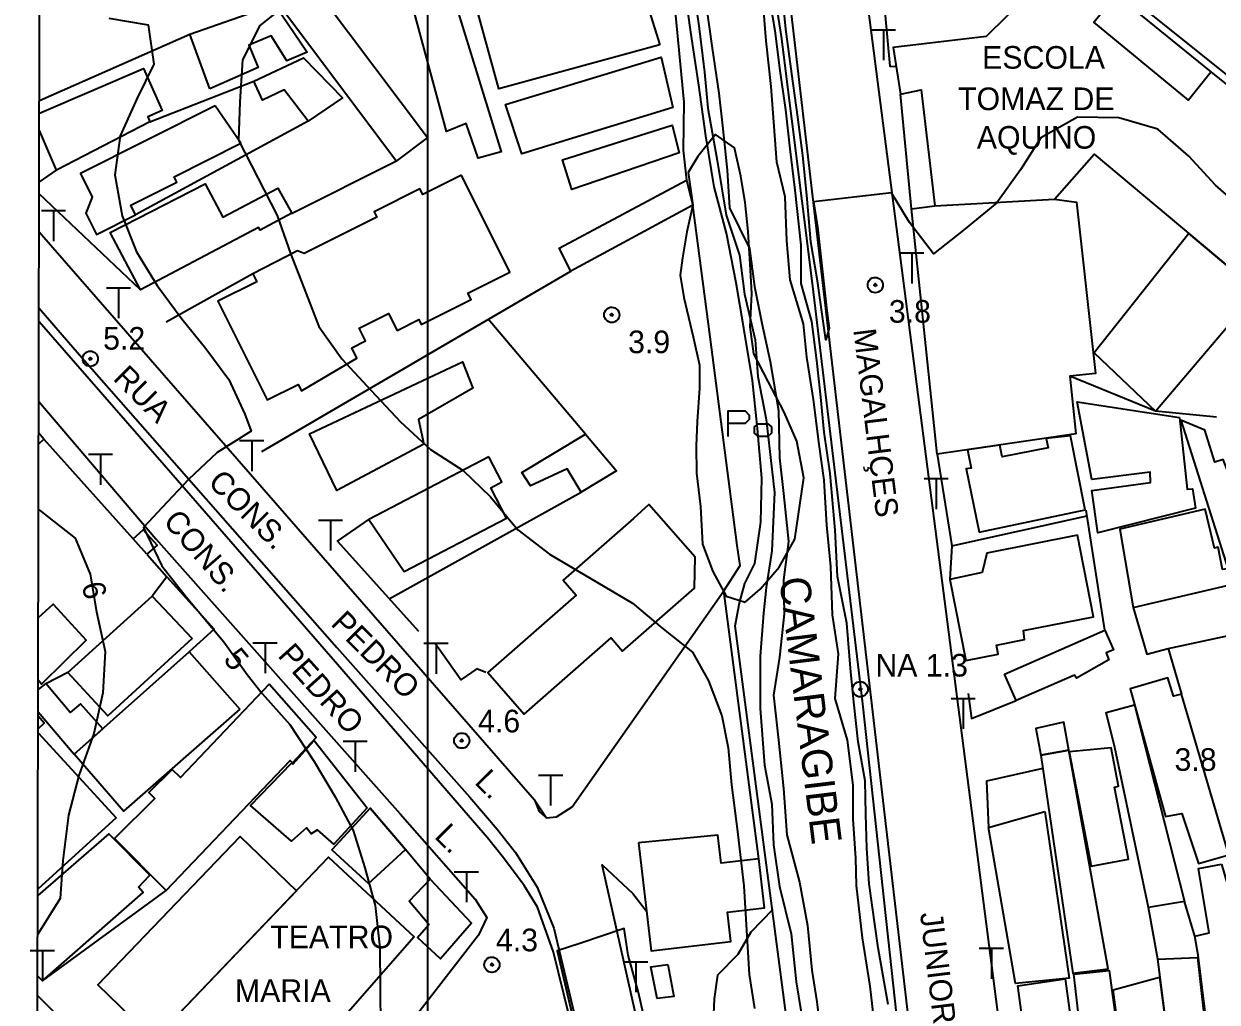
# Model space of a CAD drawing. Extents: x 555347 to 556479, y 8560498 to 8561653.
# Drawn here: x 555346.5 to 555504.6, y 8561410.6 to 8561540.3 of the extents above; entities that cross this region are included whole.
import ezdxf

# ---------------------------------------------------------------- set-up
doc = ezdxf.new("R2010")
doc.units = 0
doc.header["$MEASUREMENT"] = 0
for name, color, linetype in [('10', 24, 'CONTINUOUS'), ('12', 3, 'CONTINUOUS'), ('23', 6, 'CONTINUOUS'), ('30', 2, 'CONTINUOUS'), ('38', 255, 'CONTINUOUS'), ('39', 2, 'CONTINUOUS'), ('4', 255, 'CONTINUOUS'), ('40', 255, 'CONTINUOUS'), ('43', 212, 'CONTINUOUS'), ('44', 255, 'CONTINUOUS'), ('5', 1, 'CONTINUOUS'), ('50', 255, 'CONTINUOUS'), ('6', 2, 'CONTINUOUS'), ('7', 42, 'CONTINUOUS')]:
    doc.layers.add(name, color=color, linetype=linetype)

# ---------------------------------------------------------------- blocks, each defined once
blk = doc.blocks.new('COD007', base_point=(556370.32, 8561240.38))
at = {"layer": '4'}
for points in [[(556370.316, 8561241.3956), (556370.5168, 8561241.3792), (556370.7156, 8561241.318), (556370.9212, 8561241.2012), (556371.1236, 8561241.0072), (556371.2452, 8561240.7848), (556371.3152, 8561240.5864), (556371.3332, 8561240.3828), (556371.314, 8561240.188), (556371.2436, 8561239.9836), (556371.1232, 8561239.7764), (556370.9232, 8561239.5776), (556370.718, 8561239.4492), (556370.5176, 8561239.396), (556370.3128, 8561239.3792), (556370.108, 8561239.3984), (556369.9132, 8561239.4596), (556369.7048, 8561239.5812), (556369.5112, 8561239.7812), (556369.3808, 8561239.9844), (556369.3248, 8561240.184), (556369.3128, 8561240.386), (556369.3268, 8561240.5876), (556369.38, 8561240.79), (556369.5116, 8561240.9964), (556369.7064, 8561241.1968), (556369.9148, 8561241.3292), (556370.1204, 8561241.3896)], [(556370.32, 8561240.18), (556370.12, 8561240.38), (556370.32, 8561240.58), (556370.52, 8561240.38)]]:
    blk.add_lwpolyline(points, close=True, dxfattribs=at)
blk = doc.blocks.new('COD145', base_point=(556073.85, 8561331.96))
at = {"layer": '30'}
blk.add_lwpolyline([(556070.85, 8561330.26), (556070.85, 8561333.66), (556073.1, 8561333.66), (556073.6, 8561333.093333), (556073.6, 8561332.526667), (556073.1, 8561331.96), (556070.85, 8561331.96)], dxfattribs=at)
blk.add_lwpolyline([(556076.094992, 8561330.257162), (556074.844992, 8561330.257162), (556074.344992, 8561330.682162), (556074.344992, 8561331.532162), (556074.844992, 8561331.957162), (556076.094992, 8561331.957162), (556076.594992, 8561331.532162), (556076.594992, 8561330.682162)], close=True, dxfattribs=at)
blk = doc.blocks.new('COD013', base_point=(555984.05, 8561208.14))
at = {"layer": '50'}
for p, q in [((555985.645993, 8561212.14), (555982.445993, 8561212.14)), ((555984.0524, 8561212.1364), (555984.0524, 8561208.1444))]:
    blk.add_line(p, q, dxfattribs=at)

msp = doc.modelspace()

# ---------------------------------------------------------------- linework, layer by layer
at = {"layer": '10'}
for points in [[(555348.59, 8561530.1), (555368.5, 8561538.89)], [(555348.56, 8561519.28), (555350.84, 8561520.86)], [(555348.49, 8561484.59), (555349.18, 8561485.2), (555348.5, 8561486.02)]]:
    msp.add_lwpolyline(points, dxfattribs=at)
for points in [[(555410.79, 8561587.49, 6.99), (555411.09, 8561590.04, 6.99), (555412.68, 8561592.84, 6.99), (555416.85, 8561591.95, 6.99), (555423.3, 8561588.85, 6.96), (555428.51, 8561571.27, 6.79), (555431.27, 8561557.92, 5.19), (555433.94, 8561529.87, 5.16), (555433.86, 8561523.54, 5.16), (555434.32, 8561519.56, 6.31)], [(555466.91, 8561562.07, 8.32), (555460.87, 8561566.39, 7.91), (555459, 8561566.97, 7.91), (555458.41, 8561565.4, 7.91), (555461.26, 8561534.65, 7.91), (555462.07, 8561534.61, 7.91)], [(555503.83, 8561533.89, 12.28), (555491.24, 8561544.15, 12.43)], [(555363.21, 8561527.29, 8.76), (555376.97, 8561532.66, 6.86)], [(555464.12, 8561515.76, 11.32), (555462.65, 8561530.95, 9.24)], [(555384.19, 8561527.38, 6.86), (555361.32, 8561514.93, 9.46)], [(555395.91, 8561522.06, 6.01), (555381.98, 8561515.08, 10.31)], [(555361.97, 8561505.01, 11.61), (555348.56, 8561517.75, 0)], [(555443.88, 8561429.58, 7.31), (555439.27, 8561465.13, 5.16), (555441.4, 8561468.45, 5.16), (555441, 8561471.1, 5.16), (555437.43, 8561498.79, 5.16), (555435.13, 8561516.22, 6.31)], [(555376.86, 8561507.15, 44.82), (555365.37, 8561500.71, 5.59)], [(555378.03, 8561483.59, 6.89), (555419, 8561507.49, 6.31)], [(555420.92, 8561485.87, 9.69), (555408.05, 8561501.1, 8.29)], [(555504.54, 8561488.12, 6.66), (555496.44, 8561488.91, 11.27), (555485.08, 8561493.56, 11)], [(555349.18, 8561485.2, 7.21), (555360.95, 8561472.04, 7.39)], [(555467.54, 8561483.21, 11.4), (555469.46, 8561471.07, 6.79), (555487.38, 8561475.07, 6.79)], [(555394.9, 8561464.04, 6.19), (555420.36, 8561478.2, 9.34)], [(555489.72, 8561459.89, 10.25), (555487.27, 8561475.8, 12.15)], [(555398.86, 8561459.73, 6.09), (555388.09, 8561471.69, 6.09), (555392.22, 8561474.57, 10.66)], [(555362.87, 8561469.92, 7.69), (555365.48, 8561466.95, 6.71), (555363.5, 8561464.41, 12.53)], [(555469.46, 8561471.07, 6.79), (555469.18, 8561466.62, 7.09)], [(555365.48, 8561466.95, 6.71), (555371.75, 8561460.03, 6.61), (555368.41, 8561457.03, 9.52)], [(555493.48, 8561462.92, 10.57), (555495.29, 8561456.72, 7.69), (555498.12, 8561457.48, 7.69), (555505.94, 8561459.14, 7.21)], [(555407.73, 8561454.3, 12.04), (555406.51, 8561454.77, 6.09), (555404.39, 8561453.33, 6.09), (555401.01, 8561458.15, 6.09)], [(555498.12, 8561457.48, 7.69), (555499.89, 8561451.41, 6.06)], [(555352.35, 8561454.3, 12.25), (555349.41, 8561452.78, 8.99)], [(555471.64, 8561451.48, 6.79), (555472.06, 8561448.17, 6.79), (555478, 8561450.56, 10.45)], [(555481.5, 8561441.55, 6.66), (555474.04, 8561439.88, 6.66), (555474.33, 8561433.75, 6.11)], [(555400.34, 8561426.9, 8.47), (555397.1, 8561430.82, 8.64)], [(555348.98, 8561413.41, 9.52), (555365.37, 8561425.41, 10.14)], [(555496.76, 8561416.3, 13.03), (555495.52, 8561423.13, 10.57)], [(555501.66, 8561419.35, 6.58), (555500.3, 8561423.95, 10.72)]]:
    msp.add_polyline3d(points, dxfattribs=at)
at = {"layer": '12'}
for points in [[(555348.63, 8561551.61), (555396.49, 8561591.25), (555399.78, 8561592.78), (555404.68, 8561594.09), (555408.52, 8561594.81), (555413.24, 8561594.87), (555417.79, 8561594.05), (555417.79, 8561594.05), (555441.67, 8561578.23), (555443.75, 8561575.15), (555444.56, 8561572.75), (555466.17, 8561387.25), (555440.14, 8561382.98), (555436.86, 8561383.81), (555434.76, 8561384.73), (555433.1, 8561386.56), (555431.77, 8561390.23), (555423.15, 8561428.77), (555427.22, 8561424.99), (555429.01, 8561422.66)], [(555348.55, 8561512.71), (555414.16, 8561437.4), (555415.77, 8561435.01), (555417.09, 8561435.14), (555419.16, 8561436.48), (555439.27, 8561465.13)], [(555348.53, 8561502.6), (555353.29, 8561497.09), (555387.98, 8561457.59), (555405.62, 8561437.77), (555409.23, 8561433.53), (555411.66, 8561430.41), (555414.52, 8561425.85), (555416.72, 8561420.41), (555423.77, 8561390.94)], [(555420.1, 8561403.38), (555416.71, 8561417.22), (555414.56, 8561423.18), (555412.8, 8561426.07), (555410.07, 8561429.71), (555407.95, 8561432.38), (555387.49, 8561455.99), (555365.11, 8561481.78), (555348.53, 8561500.78)], [(555348.51, 8561490.22), (555363.99, 8561471.99), (555396.38, 8561435.55), (555406.32, 8561424.24), (555407.87, 8561421.83), (555406.76, 8561419.48), (555380.27, 8561385.24), (555377.63, 8561383.77), (555374.21, 8561385.32), (555348.35, 8561411.44)]]:
    msp.add_lwpolyline(points, dxfattribs=at)
msp.add_polyline3d([(555512.46, 8561528.23, 5.91), (555464.31, 8561566.85, 5.91), (555459.61, 8561567.97, 5.12), (555457.73, 8561568.29, 5.12), (555455.78, 8561567.51, 5.12), (555455.32, 8561565.83, 5.12), (555477.78, 8561391.83, 3.68), (555478.72, 8561389.91, 3.68), (555481.69, 8561389.45, 3.68), (555495.2, 8561391.29, 3.68), (555507.73, 8561393.39, 3.23)], dxfattribs=at)
at = {"layer": '23'}
for points in [[(555450.45, 8561386.54, 1.42), (555440.74, 8561460.47, 1.42), (555441.35, 8561463.53, 1.42), (555442.02, 8561466.1, 1.42), (555443.35, 8561468.75, 1.42), (555444.14, 8561474.21, 1.42), (555444.28, 8561480.06, 1.42), (555443.71, 8561486.63, 1.42), (555443.05, 8561492.98, 1.42), (555441.9, 8561499.93, 1.42), (555440.88, 8561505.92, 1.42), (555439.59, 8561512.5, 1.42), (555437.98, 8561518.64, 1.42), (555436.86, 8561525.44, 1.42), (555435.94, 8561532.14, 1.42), (555434.89, 8561539.18, 1.42), (555433.89, 8561546.13, 1.42), (555433.29, 8561553.11, 1.42), (555433.07, 8561559.28, 1.42), (555431.92, 8561565.94, 1.42), (555429.76, 8561572.21, 1.42), (555427.95, 8561578, 1.42), (555426.18, 8561583.47, 1.42), (555423.42, 8561589.45, 5.43)], [(555440.37, 8561576.87, 5.33), (555442.58, 8561564.25, 1.42), (555443.88, 8561557.52, 1.42), (555445.41, 8561547.85, 1.42), (555446.84, 8561538.58, 1.42), (555450.94, 8561505.84, 1.42), (555457.61, 8561450.15, 1.42), (555464.32, 8561388.38, 1.42)]]:
    msp.add_polyline3d(points, dxfattribs=at)
at = {"layer": '30'}
for points in [[(555443.22, 8561496.52, 6.24), (555442.75, 8561500.09, 6.24), (555442.98, 8561504.54, 6.24), (555442.74, 8561508.41, 6.24), (555442.49, 8561512.73, 6.24), (555442.08, 8561516.58, 6.24), (555441.49, 8561520.08, 6.24), (555440.65, 8561523.85, 6.24), (555438.13, 8561525.58, 6.24), (555435.79, 8561522.68, 6.24), (555434.53, 8561520.55, 6.24), (555435.13, 8561516.22, 6.31), (555434.37, 8561512.69, 6.24), (555433.79, 8561509.25, 6.24), (555433.48, 8561506.96, 6.24), (555433.94, 8561504.01, 5.59)], [(555433.94, 8561504.01, 5.59), (555435.19, 8561498.78, 5.66), (555436.04, 8561495.04, 6.24), (555436.04, 8561491.97, 6.24), (555435.71, 8561487.55, 6.24), (555435.57, 8561484.31, 6.24), (555435.64, 8561480.71, 6.24), (555436.17, 8561476.27, 6.24), (555436.42, 8561471.3, 6.24), (555437.8, 8561467.66, 6.24), (555439.56, 8561464.39, 6.24), (555442.07, 8561463.63, 6.24)], [(555442.07, 8561463.63, 6.24), (555444.08, 8561465.32, 6.24), (555446.58, 8561468.23, 6.24), (555448.65, 8561471.98, 6.24), (555449.86, 8561480.11, 6.24), (555448.94, 8561484.94, 6.24), (555447.24, 8561488.78, 6.24), (555445.14, 8561492.87, 6.24), (555443.22, 8561496.52, 6.24)], [(555445.74, 8561422.89, 6.24), (555442.85, 8561419.88, 6.39), (555441.13, 8561416.92, 6.39), (555438.42, 8561414.15, 6.39), (555437.99, 8561411.03, 6.39), (555437.83, 8561408.02, 6.39), (555437.75, 8561403.48, 6.39), (555437.88, 8561399.55, 6.39), (555438.92, 8561395.18, 6.39), (555440.11, 8561392.13, 6.39), (555442.21, 8561388.68, 6.39), (555445.19, 8561387.87, 6.39), (555447.29, 8561390.75, 6.39), (555448.42, 8561394.49, 6.39), (555448.88, 8561398.65, 6.39)]]:
    msp.add_polyline3d(points, dxfattribs=at)
at = {"layer": '43'}
for points in [[(555348.63, 8561551.61), (555396.49, 8561591.25), (555399.78, 8561592.78), (555404.68, 8561594.09), (555408.52, 8561594.81), (555413.24, 8561594.87), (555417.64, 8561594.03), (555441.67, 8561578.23), (555443.75, 8561575.15), (555444.56, 8561572.75), (555466.17, 8561387.25), (555440.14, 8561382.98), (555436.86, 8561383.81), (555434.76, 8561384.73), (555433.1, 8561386.56), (555431.77, 8561390.23), (555423.15, 8561428.77), (555427.22, 8561424.99), (555429.01, 8561422.66)], [(555348.55, 8561512.71), (555414.16, 8561437.4), (555414.77, 8561435.87), (555415.77, 8561435.01), (555417.09, 8561435.14), (555419.16, 8561436.48), (555439.27, 8561465.13)], [(555348.51, 8561490.22), (555363.99, 8561471.99), (555396.38, 8561435.55), (555406.32, 8561424.24), (555407.87, 8561421.83), (555406.76, 8561419.48), (555380.27, 8561385.24), (555377.63, 8561383.77), (555374.21, 8561385.32), (555348.35, 8561411.44)]]:
    msp.add_lwpolyline(points, dxfattribs=at)
msp.add_polyline3d([(555512.46, 8561528.23, 5.91), (555464.31, 8561566.85, 5.91), (555459.61, 8561567.97, 5.12), (555457.73, 8561568.29, 5.12), (555455.78, 8561567.51, 5.12), (555455.32, 8561565.83, 5.12), (555477.78, 8561391.83, 3.68), (555478.72, 8561389.91, 3.68), (555481.69, 8561389.45, 3.68), (555495.2, 8561391.29, 3.68), (555507.73, 8561393.39, 3.23)], dxfattribs=at)
at = {"layer": '44'}
msp.add_lwpolyline([(555346.52, 8560499.92), (555348.83, 8561651.9), (556478.43, 8561649.61), (556476.07, 8560497.63)], close=True, dxfattribs=at)
msp.add_lwpolyline([(555400, 8561651.8), (555400, 8560499.81)], dxfattribs=at)
at = {"layer": '5'}
msp.add_polyline3d([(555357.79, 8561541.01, 5), (555362.99, 8561540.14, 5), (555363.74, 8561534.93, 5), (555361.53, 8561530.42, 5), (555359.29, 8561525.41, 5), (555358.57, 8561520.25, 5), (555359.54, 8561514.83, 5), (555361.46, 8561510.06, 5), (555364.17, 8561505.6, 5), (555367.47, 8561501.18, 5), (555370.61, 8561497.25, 5), (555373.69, 8561493.12, 5), (555375.79, 8561488.51, 5), (555376.65, 8561486.29, 5), (555372.11, 8561483.43, 5), (555368.35, 8561479.87, 5), (555364.83, 8561476.16, 5), (555362.37, 8561473.51, 5), (555364.8, 8561468.41, 5), (555368.03, 8561464.32, 5), (555373.01, 8561458.37, 5), (555376.12, 8561454.02, 5), (555378.08, 8561451.49, 5), (555381.76, 8561447.38, 5), (555385, 8561442.49, 5), (555387.78, 8561437.8, 5), (555390.14, 8561433.33, 5), (555391.68, 8561428.4, 5), (555393.07, 8561423.39, 5), (555393.67, 8561417.81, 5), (555393.77, 8561407.18, 5)], dxfattribs=at)
at = {"layer": '6'}
for points in [[(555508.63, 8561515.16, 4), (555504.38, 8561518.88, 4), (555500.86, 8561522.73, 4), (555496.75, 8561526.29, 4), (555491.58, 8561527.8, 4), (555486.09, 8561527.89, 4), (555481.27, 8561525.14, 4), (555478.55, 8561520.9, 4), (555475.43, 8561516.54, 4), (555471.01, 8561512.9, 4), (555467.05, 8561509.78, 4), (555463.87, 8561513.94, 4), (555461.48, 8561517.88, 4), (555451.13, 8561516.67, 4), (555451.68, 8561513.36, 4), (555452.89, 8561502.24, 4), (555453.22, 8561499.93, 4), (555452.78, 8561498.39, 4), (555452.34, 8561501.47, 4), (555451.68, 8561506.21, 4), (555450.8, 8561511.38, 4), (555450.25, 8561517.55, 4), (555449.7, 8561522.83, 4), (555449.04, 8561527.9, 4), (555448.27, 8561533.62, 4), (555447.49, 8561539.57, 4), (555446.83, 8561545.85, 4)], [(555461.04, 8561410.3, 3), (555459.72, 8561417.78, 3), (555458.51, 8561426.26, 3), (555458.18, 8561431, 3), (555458.07, 8561435.51, 3), (555457.96, 8561439.92, 3), (555457.07, 8561445.09, 3), (555456.52, 8561449.94, 3), (555456.08, 8561454.34, 3), (555455.53, 8561460.84, 3), (555454.32, 8561467.01, 3), (555453.99, 8561473.17, 3), (555453.33, 8561480.66, 3), (555452.56, 8561486.16, 3), (555452.12, 8561490.79, 3), (555451.57, 8561495.63, 3), (555450.91, 8561500.81, 3), (555449.48, 8561505.87, 3), (555449.48, 8561510.94, 3), (555448.71, 8561518.21, 3), (555448.05, 8561523.71, 3), (555447.49, 8561528.89, 3), (555446.72, 8561534.06, 3), (555446.06, 8561539.35, 3), (555445.07, 8561545.07, 3)], [(555381.96, 8561543.34, 4), (555377.79, 8561540.03, 4), (555375.5, 8561535.48, 4), (555375.14, 8561529.92, 4), (555374.97, 8561524.86, 4), (555377.51, 8561519.86, 4), (555380.07, 8561514.85, 4), (555381.83, 8561509.84, 4), (555383.65, 8561505.18, 4), (555385.61, 8561500.15, 4), (555388.66, 8561495.87, 4), (555392.54, 8561491.65, 4), (555396.42, 8561487.53, 4), (555400.39, 8561483.83, 4), (555404.7, 8561481.08, 4), (555408.36, 8561477.59, 4), (555411.98, 8561473.21, 4), (555416.18, 8561469.97, 4), (555427.16, 8561463.49, 4), (555431.03, 8561460.21, 4), (555435.09, 8561457, 4), (555437.24, 8561453.18, 4), (555438.98, 8561448.53, 4), (555439.85, 8561444.32, 4), (555440.29, 8561439.38, 4), (555441.02, 8561433.57, 4), (555441.89, 8561426.01, 4), (555442.62, 8561414.24, 4), (555443.34, 8561409.74, 4)], [(555435.38, 8561543.97, 3), (555435.93, 8561540.01, 3), (555436.7, 8561533.84, 3), (555437.14, 8561529.11, 3), (555438.36, 8561522.17, 3), (555439.57, 8561514.9, 3), (555441.33, 8561509.62, 3), (555441.99, 8561504.44, 3), (555443.42, 8561498.39, 3), (555443.75, 8561493.54, 3), (555444.85, 8561487.82, 3), (555445.95, 8561478.13, 3), (555445.62, 8561470.42, 3), (555444.85, 8561465.57, 3), (555444.52, 8561462.16, 3), (555444.08, 8561456.43, 3), (555444.08, 8561449.5, 3), (555444.63, 8561442.01, 3), (555445.62, 8561436.83, 3), (555445.84, 8561431.44, 3), (555446.61, 8561425.93, 3), (555448.16, 8561419.66, 3), (555448.82, 8561413.27, 3), (555449.81, 8561407.32, 3)], [(555436.81, 8561543.31, 2), (555437.69, 8561537.04, 2), (555438.58, 8561531.09, 2), (555439.13, 8561526.36, 2), (555439.68, 8561520.85, 2), (555440.01, 8561515.9, 2), (555442.65, 8561510.5, 2), (555443.31, 8561505.43, 2), (555444.3, 8561500.59, 2), (555445.4, 8561495.52, 2), (555446.5, 8561489.03, 2), (555446.61, 8561482.75, 2), (555447.16, 8561478.02, 2), (555447.83, 8561471.63, 2), (555447.16, 8561466.56, 2), (555447.27, 8561462.05, 2), (555446.61, 8561456.32, 2), (555445.84, 8561451.26, 2), (555446.5, 8561445.31, 2), (555447.16, 8561438.93, 2), (555447.61, 8561432.76, 2), (555449.26, 8561426.48, 2), (555450.36, 8561420.76, 2), (555450.91, 8561414.81, 2), (555451.57, 8561410.63, 2), (555452.23, 8561405.23, 2)], [(555459.28, 8561407.32, 2), (555458.62, 8561412.72, 2), (555457.63, 8561419.11, 2), (555456.85, 8561426.04, 2), (555456.74, 8561429.68, 2), (555456.41, 8561434.85, 2), (555456.41, 8561439.37, 2), (555455.64, 8561445.31, 2), (555453.99, 8561450.82, 2), (555454.43, 8561456.76, 2), (555453.66, 8561461.94, 2), (555453.44, 8561468.33, 2), (555452.89, 8561473.83, 2), (555452.56, 8561479.78, 2), (555451.9, 8561484.51, 2), (555451.13, 8561490.46, 2), (555450.25, 8561496.07, 2), (555449.81, 8561500.48, 2), (555448.05, 8561506.32, 2), (555447.61, 8561511.49, 2), (555447.38, 8561517.33, 2), (555446.28, 8561521.95, 2), (555445.51, 8561531.97, 2), (555444.85, 8561538.03, 2), (555444.41, 8561543.53, 2)], [(555348.48, 8561475.87, 6), (555348.58, 8561475.79, 6), (555353.33, 8561472.1, 6), (555355.3, 8561467.32, 6), (555356.14, 8561462.33, 6), (555357.31, 8561457.08, 6), (555357, 8561451.57, 6), (555355.77, 8561446.21, 6), (555353.8, 8561440.62, 6), (555352.43, 8561435.39, 6), (555351.69, 8561429.36, 6), (555351.33, 8561424.35, 6), (555348.36, 8561419.59, 6)], [(555429.08, 8561406.77, 4), (555427.97, 8561411.87, 4), (555426.56, 8561416.82, 4), (555426.07, 8561420.36, 4), (555420.19, 8561418.35, 4), (555417.16, 8561417.39, 4), (555418.38, 8561412.32, 4), (555420.48, 8561403.23, 4)]]:
    msp.add_polyline3d(points, dxfattribs=at)
at = {"layer": '7'}
for points in [[(555348.58, 8561528.44), (555362.36, 8561534.36), (555364.86, 8561528.76), (555362.93, 8561527.94), (555363.21, 8561527.29), (555350.84, 8561520.86), (555348.58, 8561526.13)], [(555348.45, 8561461.57), (555350.39, 8561463.36), (555354.76, 8561458.57), (555348.85, 8561452.74), (555348.43, 8561453.28)], [(555348.42, 8561449.05), (555353.17, 8561443.46), (555356.97, 8561446.82), (555354.04, 8561450.15), (555352.67, 8561448.98), (555349.41, 8561452.82), (555348.43, 8561452.04)], [(555348.42, 8561446.8), (555349.22, 8561447.57), (555348.42, 8561448.49)], [(555348.42, 8561446.27), (555358.77, 8561435.01), (555348.38, 8561425.56)], [(555348.35, 8561414.04), (555348.98, 8561413.41), (555362.32, 8561425.12), (555361.72, 8561425.85), (555363.2, 8561427.4), (555357.78, 8561432.88), (555348.37, 8561424.74)]]:
    msp.add_lwpolyline(points, dxfattribs=at)
for points in [[(555401.55, 8561549.99, 6.54), (555409.74, 8561523.28, 6.26), (555406.73, 8561522.47, 6.26), (555405.14, 8561527.07, 6.26), (555402.52, 8561526.01, 6.26), (555396.45, 8561548.45, 6.26)], [(555430.78, 8561537.49, 10.09), (555409.43, 8561531.66, 10.09), (555406.09, 8561543.92, 10.66), (555427, 8561549.63, 10.64)], [(555530.6, 8561512.37, 12.2), (555503.83, 8561533.89, 12.28), (555500.81, 8561530.13, 12.43), (555488.27, 8561540.47, 12.43), (555491.24, 8561544.15, 12.43), (555484.81, 8561549.27, 12.43), (555473.99, 8561538.59, 9.24), (555461.67, 8561537.11, 9.24), (555462.65, 8561530.95, 9.24), (555465.41, 8561531.5, 11.4), (555467.21, 8561516.16, 11.4), (555483.08, 8561517.03, 11.85), (555488.32, 8561522.97, 12.15), (555515.82, 8561499.94, 12.23), (555516.57, 8561500.58, 12.23), (555519.77, 8561499.3, 12.5)], [(555371.15, 8561531.67, 10.19), (555368.5, 8561538.89, 10.09), (555379.76, 8561542.82, 11.89), (555384.05, 8561536.51, 10.34), (555381.34, 8561535.38, 10.34), (555379.29, 8561538.66, 10.34), (555376.33, 8561537.42, 10.34), (555377.56, 8561534.5, 10.34)], [(555380.84, 8561542.15, 6.01), (555395.91, 8561522.06, 6.01), (555400.01, 8561525.15, 6.01), (555386.04, 8561543.78, 6.01)], [(555376.97, 8561532.66, 6.86), (555383.55, 8561535.75, 6.86), (555388.73, 8561530.47, 6.86), (555384.19, 8561527.38, 6.86), (555381, 8561531.52, 6.86), (555378.13, 8561530.17, 6.86)], [(555432.48, 8561529.16, 10.09), (555412.49, 8561523.04, 10.09), (555410.34, 8561529.56, 10.09), (555430.95, 8561535.83, 10.09)], [(555371.87, 8561529.41, 8.69), (555354.01, 8561520.44, 9.39), (555355.59, 8561517.3, 9.46), (555354.73, 8561515.18, 9.46), (555356.16, 8561512.33, 9.46), (555361.32, 8561514.93, 9.46), (555360.67, 8561516.23, 9.46), (555366.78, 8561519.3, 9.46), (555366.43, 8561520, 9.46), (555375.25, 8561524.43, 8.49)], [(555433.32, 8561523.17, 5.54), (555419.13, 8561518.29, 5.54), (555417.9, 8561522.23, 5.54), (555432.41, 8561526.83, 5.54)], [(555382.04, 8561515.17, 10.31), (555377.84, 8561512.9, 10.31), (555377.61, 8561513.28, 10.31), (555361.97, 8561505.01, 11.61), (555357.94, 8561512.59, 11.61), (555370.53, 8561519.04, 9.79), (555372.87, 8561514.62, 9.54), (555380.18, 8561518.48, 10.14)], [(555404.51, 8561520.23, 44.82), (555399.36, 8561517.65, 44.82), (555398.99, 8561518.38, 44.82), (555392.94, 8561515.35, 44.82), (555393.3, 8561514.63, 44.82), (555383.64, 8561509.84, 44.82), (555382.77, 8561510.17, 44.82), (555376.86, 8561507.15, 44.82), (555377.39, 8561506.07, 44.82), (555372.23, 8561503.49, 44.82), (555378.77, 8561490.42, 44.82), (555382.86, 8561492.46, 44.82), (555383.29, 8561491.61, 44.82), (555390.63, 8561495.97, 44.82), (555389.95, 8561497.33, 44.82), (555391.78, 8561498.25, 44.82), (555390.94, 8561499.94, 44.82), (555394.84, 8561501.89, 44.82), (555395.97, 8561499.63, 44.82), (555398.83, 8561501.06, 44.82), (555399.15, 8561500.42, 44.82), (555405.76, 8561503.73, 44.82), (555405.35, 8561504.55, 44.82), (555410.91, 8561507.33, 44.82)], [(555435.13, 8561516.22, 6.31), (555419, 8561507.49, 6.31), (555417.42, 8561510.54, 6.31), (555434.32, 8561519.56, 6.31)], [(555464.12, 8561515.76, 11.32), (555467.21, 8561516.16, 11.4), (555483.08, 8561517.03, 11.85), (555485.98, 8561516.65, 9.07), (555488.51, 8561493.92, 9.07), (555485.08, 8561493.56, 11), (555485.89, 8561485.9, 11.4), (555467.54, 8561483.21, 11.4)], [(555509.96, 8561504.85, 11.27), (555500.84, 8561512.48, 11.27), (555488.33, 8561496.68, 11.27), (555496.44, 8561488.91, 11.27)], [(555399.5, 8561484.56, 10.81), (555387.98, 8561478.39, 10.81), (555384.35, 8561485.91, 11.49), (555404.65, 8561495.48, 11.11), (555406.02, 8561491.99, 11.11), (555398.81, 8561487.82, 10.71)], [(555499.62, 8561488.09, 9.32), (555500.63, 8561478.6, 9.04), (555501.34, 8561478.64, 9.04), (555501.74, 8561476.06, 9.04), (555488.79, 8561472.79, 6.18), (555487.99, 8561478.39, 5.66), (555495.8, 8561479.48, 6.18), (555495.72, 8561480.86, 6.18), (555487.99, 8561479.88, 5.81), (555486.06, 8561490.15, 5.81)], [(555499.78, 8561487.75, 7.39), (555506.6, 8561466.27, 10.42), (555511.06, 8561467.93, 9.17), (555505.39, 8561482.52, 4.78), (555504.3, 8561482.17, 5.33), (555502.96, 8561486.42, 5.03)], [(555420.92, 8561485.87, 9.69), (555425.02, 8561481.02, 9.69), (555420.36, 8561478.2, 9.34), (555418.5, 8561481.28, 8.99), (555413.62, 8561479.04, 8.14), (555412.49, 8561480.78, 8.14)], [(555473.07, 8561472.89, 12.18), (555487.13, 8561475.84, 12.15), (555485.17, 8561485.64, 12.15), (555481.94, 8561485.32, 12.15), (555482.22, 8561484.06, 12.15), (555476.12, 8561482.89, 12.15), (555475.8, 8561484.42, 12.15), (555471.53, 8561483.8, 12.15), (555472.02, 8561481.39, 12.25), (555471.38, 8561481.26, 12.25)], [(555408.13, 8561482.86, 10.66), (555392.22, 8561474.57, 10.66), (555396.89, 8561467.66, 9.74), (555410.47, 8561474.74, 10.09), (555408.37, 8561478.76, 10.09), (555409.86, 8561479.54, 10.09)], [(555427.3, 8561474.72, 12.19), (555417.95, 8561466.53, 12.19), (555419.71, 8561464.53, 12.41), (555408, 8561454.27, 12.41), (555412.81, 8561448.78, 12.81), (555424.32, 8561458.87, 12.39), (555425.85, 8561457.12, 12.39), (555435.38, 8561465.47, 9.84), (555435.45, 8561469.56, 9.69), (555429.31, 8561476.56, 9.69)], [(555506.11, 8561465.87, 10.32), (555505.92, 8561468.01, 10.4), (555505.3, 8561467.92, 10.75), (555504.76, 8561470.9, 10.77), (555504.24, 8561470.78, 10.82), (555503.04, 8561475.95, 10.87), (555491.7, 8561473.3, 10.82), (555493.48, 8561462.92, 10.57)], [(555362.82, 8561469.97, 7.69), (555361, 8561471.99, 7.39), (555362.34, 8561473.2, 7.51), (555364.17, 8561471.18, 7.51)], [(555486.09, 8561472.49, 17.59), (555474.1, 8561470.1, 17.59), (555473.48, 8561467.52, 7.16), (555469.18, 8561466.62, 7.09), (555471.32, 8561455.86, 7.09), (555475.61, 8561456.71, 7.09), (555475.37, 8561457.92, 17.72), (555479.11, 8561458.66, 17.72), (555478.94, 8561459.85, 17.72), (555488.24, 8561461.66, 17.37)], [(555368.82, 8561458.79, 13.18), (555357.63, 8561448.53, 12.5), (555352.35, 8561454.3, 12.25), (555363.5, 8561464.41, 12.53)], [(555476.46, 8561454.08, 10.12), (555489.72, 8561459.89, 10.25), (555490.86, 8561457.3, 10.4), (555489.9, 8561456.89, 10.4), (555490.25, 8561455.98, 10.42), (555485.97, 8561453.52, 10.42), (555485.73, 8561453.95, 10.42), (555478, 8561450.56, 10.45)], [(555375.13, 8561449.41, 10.19), (555359.73, 8561435.9, 10.35), (555353.17, 8561443.46, 0), (555368.41, 8561457.03, 9.52)], [(555379.03, 8561452.74, 10.7), (555367.25, 8561440.38, 10.35), (555366.18, 8561441.44, 10.35), (555363.07, 8561438.38, 10.35), (555363.89, 8561437.57, 10.22), (555358.53, 8561432.3, 11.67), (555365.37, 8561425.41, 10.14), (555381.78, 8561442.61, 11.6), (555382.13, 8561442.31, 10.95), (555385.23, 8561445.66, 10.42)], [(555506.15, 8561430.1, 7.46), (555499.89, 8561451.41, 6.06), (555498.81, 8561451.16, 6.06), (555498.07, 8561453.57, 5.81), (555493.1, 8561452.1, 5.76), (555497.78, 8561435.21, 6.99), (555499.93, 8561435.6, 6.99), (555502.14, 8561428.97, 7.06)], [(555493.67, 8561450.01, 7.54), (555500.3, 8561423.95, 10.72), (555495.52, 8561423.13, 10.57), (555491.07, 8561444.33, 10.72), (555489.91, 8561448.99, 7.46)], [(555484.96, 8561444, 7.14), (555484.31, 8561447.69, 6.94), (555480.6, 8561446.87, 7.04), (555481.26, 8561443.33, 6.99)], [(555392, 8561436.33, 9.12), (555387.57, 8561431.54, 9.09), (555385.41, 8561433.45, 8.69), (555384.59, 8561432.89, 8.84), (555383.97, 8561433.7, 8.84), (555381.96, 8561431.93, 8.87), (555376.55, 8561436.64, 8.87), (555381.99, 8561442.25, 8.59), (555382.15, 8561442.14, 10.72), (555385, 8561445.26, 10.62)], [(555481.27, 8561443.31, 13.93), (555485.48, 8561414.42, 13.98), (555490.18, 8561414.99, 13.98), (555484.96, 8561444, 7.14)], [(555485.02, 8561443.78, 13.31), (555487.94, 8561428.62, 13.61), (555492.86, 8561429.54, 10), (555491.02, 8561439.1, 9.95), (555491.56, 8561439.2, 9.95), (555490.55, 8561444.28, 9.89)], [(555397.1, 8561430.82, 8.64), (555392.38, 8561436.31, 9.09), (555387.31, 8561430.8, 9.09), (555392.17, 8561426.32, 8.47), (555397.1, 8561430.82, 8.64), (555392.38, 8561436.31, 9.09)], [(555481.77, 8561435.86, 7.24), (555484.99, 8561413.76, 7.24), (555477.91, 8561413.08, 7.24), (555474.33, 8561433.75, 6.11)], [(555382.65, 8561425.36, 15.06), (555363.26, 8561405.07, 15.26), (555361.3, 8561406.34, 14.66), (555362.23, 8561407.13, 14.16), (555356.31, 8561412.87, 13.68), (555375.16, 8561432.55, 13.08)], [(555427.97, 8561431.72, 8.34), (555429.62, 8561417.41, 8.34), (555440.18, 8561418.63, 8.34), (555439.74, 8561422.52, 8.24), (555444.63, 8561423.08, 7.56), (555443.88, 8561429.58, 7.31), (555438.91, 8561429.01, 7.31), (555438.48, 8561432.74, 8.41)], [(555363.26, 8561405.07, 15.26), (555386.9, 8561429.8, 15.18), (555398.22, 8561419.25, 15.26), (555385.72, 8561404.99, 11.87), (555387.06, 8561403.42, 12.15), (555378.22, 8561391.75, 12.38), (555375.29, 8561394.39, 15.21), (555374.69, 8561394.01, 15.21)], [(555505.2, 8561428.9, 7.41), (555514.65, 8561396.32, 8.34), (555508.64, 8561395.18, 8.87), (555507.61, 8561400.33, 8.87), (555504.17, 8561400.02, 13.66), (555502.09, 8561416.81, 13.66), (555501.66, 8561419.35, 6.58), (555503.56, 8561419.78, 8.14), (555502.12, 8561428.32, 7.81)], [(555400.34, 8561426.9, 8.47), (555405.83, 8561421.05, 8.67), (555401.7, 8561416.31, 8.67), (555398.68, 8561419.18, 8.64), (555400.19, 8561420.9, 8.54), (555397.55, 8561423.98, 8.31)], [(555502, 8561416.49, 13.33), (555504.43, 8561394.71, 10.87), (555499.61, 8561393.82, 12.55), (555496.76, 8561416.3, 13.03)], [(555431.83, 8561415.57, 6.56), (555432.65, 8561411.32, 6.56), (555430.41, 8561411.06, 6.56), (555429.57, 8561415.25, 6.56)], [(555485.61, 8561414.31, 13.78), (555490.3, 8561414.78, 13.73), (555493.19, 8561393.64, 11.2), (555488.08, 8561392.91, 11.58)], [(555484.48, 8561413.66, 11.22), (555487.36, 8561392.72, 11.37), (555481.02, 8561392.16, 13.41), (555478.2, 8561412.74, 11.32)], [(555496.97, 8561413.91, 13.15), (555499.62, 8561393.89, 12.78), (555494.04, 8561392.86, 12.78), (555493.45, 8561397.68, 13.31), (555494.86, 8561398.04, 13.38), (555493.83, 8561405.91, 13.38), (555491.7, 8561405.56, 15.46), (555490.82, 8561412.24, 13.13)]]:
    msp.add_polyline3d(points, close=True, dxfattribs=at)

# ---------------------------------------------------------------- block references
at = {"layer": '30'}
msp.add_blockref('COD145', (555442.84, 8561487.27), dxfattribs=at)
at = {"layer": '4'}
for p in [(555459.32, 8561505.63, 3.8), (555424.41, 8561501.68, 3.9), (555355.32, 8561495.86, 5.2), (555457.33, 8561452.06), (555404.54, 8561445.24, 4.6), (555408.53, 8561415.54, 4.3)]:
    msp.add_blockref('COD007', p, dxfattribs=at)
at = {"layer": '50'}
for p in [(555460.39, 8561535.45, 5.53), (555350.45, 8561511.47, 5.14), (555464.14, 8561505.85, 4.88), (555359.06, 8561501.24, 5.14), (555376.7, 8561480.99, 5.14), (555356.68, 8561479.16, 6.13), (555467.4, 8561475.94, 4.6), (555387.14, 8561470.44, 5.14), (555378.48, 8561454.18), (555401.13, 8561454.11, 5.14), (555470.97, 8561446.8, 4.28), (555390.42, 8561441.13, 5.18), (555416.31, 8561436.63, 4.66), (555405.15, 8561423.83, 4.6), (555348.98, 8561413.41, 9.52), (555474.7, 8561413.68, 4.28), (555427.58, 8561411.91, 4.19)]:
    msp.add_blockref('COD013', p, dxfattribs=at)

# ---------------------------------------------------------------- texts
at = {"layer": '38'}
for s, rotation, p in [('MAGALHÇES', 277, (555456.4, 8561499.71)), ('RUA', 315, (555358.21, 8561493.16)), ('CONS.', 315, (555370.77, 8561479.34)), ('CONS.', 311, (555364.85, 8561474.24)), ('PEDRO', 315, (555387.04, 8561460.62)), ('PEDRO', 312, (555380.04, 8561456.46)), ('L.', 315, (555406.08, 8561439.63)), ('L.', 315, (555400.77, 8561432.44)), ('JUNIOR', 277, (555465.24, 8561422.36))]:
    msp.add_text(s, height=3, rotation=rotation, dxfattribs=at).set_placement(p)
at = {"layer": '39'}
msp.add_text('CAMARAGIBE', height=4, rotation=277, dxfattribs=at).set_placement((555446.6, 8561466.75))
at = {"layer": '4'}
for s, p in [('3.8', (555461.12, 8561500.65, 3.8)), ('5.2', (555357.02, 8561497.08, 5.2)), ('3.9', (555426.57, 8561496.61, 3.9)), ('NA 1.3', (555459.33, 8561453.75)), ('4.6', (555406.7, 8561446.35, 4.6)), ('3.8', (555498.96, 8561441.25, 3.8)), ('4.3', (555409.06, 8561417.33, 4.3))]:
    msp.add_text(s, height=3, dxfattribs=at).set_placement(p)
at = {"layer": '40'}
for s, p in [('ESCOLA', (555473.48, 8561534.32)), ('TOMAZ DE', (555470.29, 8561528.83)), ('AQUINO', (555472.77, 8561523.72)), ('TEATRO', (555379.16, 8561417.73)), ('MARIA', (555374.48, 8561410.61))]:
    msp.add_text(s, height=3, dxfattribs=at).set_placement(p)
at = {"layer": '5'}
msp.add_text('5', height=3, rotation=310, dxfattribs=at).set_placement((555372.83, 8561455.97))
at = {"layer": '6'}
msp.add_text('6', height=3, rotation=284, dxfattribs=at).set_placement((555354.14, 8561465.92))

doc.saveas('drawing.dxf')
